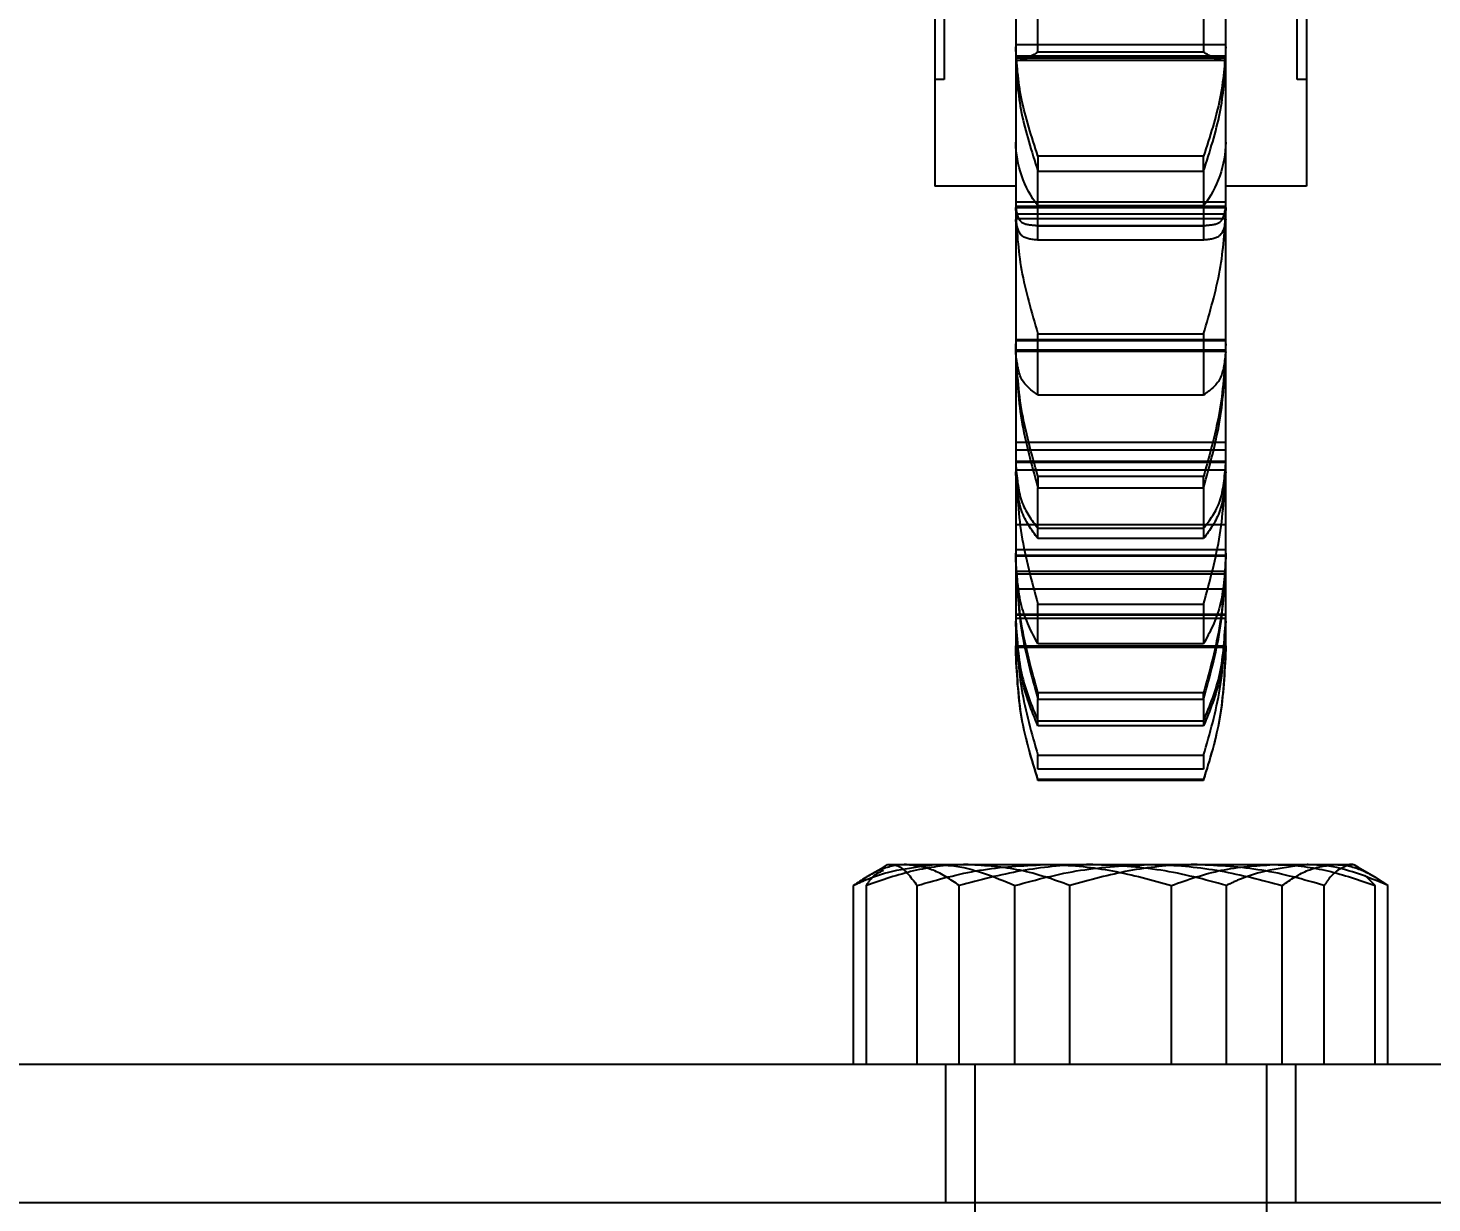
# Model space of a CAD drawing. Header units: metres. Extents: x 0 to 63075, y 0 to 44550.
# Drawn here: x 40773.76 to 40821.94, y 16290.14 to 16330.46 of the extents above; entities that cross this region are included whole.
import ezdxf

# ---------------------------------------------------------------- set-up
doc = ezdxf.new("R2010")
doc.units = ezdxf.units.M
doc.header["$LTSCALE"] = 75
doc.linetypes.add('HIDDEN2', pattern=[4.7625, 3.175, -1.5875])
for name, color, linetype in [('SDM', 7, 'Continuous'), ('SL4', 4, 'Continuous'), ('ST1', 7, 'HIDDEN2')]:
    doc.layers.add(name, color=color, linetype=linetype)
doc.styles.add('ROMANS', font='ROMANS.SHX')
doc.dimstyles.new('75___1-75', dxfattribs={"dimscale": 75, "dimtxt": 2.5, "dimasz": 2, "dimexe": 1.5, "dimexo": 1, "dimgap": 0.5, "dimtad": 1, "dimdec": 0, "dimzin": 12, "dimtxsty": 'ROMANS', "dimcen": 0, "dimclrd": 256, "dimclre": 256, "dimclrt": 3, "dimazin": 3, "dimtfac": 1, "dimtdec": 0, "dimtmove": 0, "dimatfit": 0, "dimfxl": 1, "dimlwd": -1, "dimlwe": -1, "dimarcsym": 0})

# ---------------------------------------------------------------- blocks, each defined once
blk = doc.blocks.new('*D36')
at = {"layer": 'Defpoints', "color": 0, "transparency": 16777216}
for p in [(40691.256, 16728.439), (43023.918, 16728.439), (40843.493, 16285.374)]:
    blk.add_point(p, dxfattribs=at)
at = {"layer": 'SDM', "transparency": 16777216}
for p, q in [((43023.918, 16878.439), (43023.918, 17585.582)), ((40766.256, 16728.439), (43136.418, 16728.439)), ((43023.918, 16285.374), (43023.918, 16728.439)), ((40918.493, 16285.374), (43136.418, 16285.374)), ((43023.918, 16135.374), (43023.918, 15985.374))]:
    blk.add_line(p, q, dxfattribs=at)
for points in [[(42998.918, 16878.439), (43048.918, 16878.439), (43023.918, 16728.439)], [(42998.918, 16135.374), (43048.918, 16135.374), (43023.918, 16285.374)]]:
    blk.add_solid(points, dxfattribs=at)
at = {"layer": 'SDM', "color": 3, "transparency": 16777216, "insert": (42892.668, 17307.01), "char_height": 187.5, "attachment_point": 5, "rotation": 90, "style": 'ROMANS'}
blk.add_mtext('443', dxfattribs=at)
blk = doc.blocks.new('A$C3224c420')
at = {"layer": 'SL4'}
blk.add_line((50.763, 1350), (335.238, 1350), dxfattribs=at)
at = {"layer": 'ST1'}
for p, q in [((76.944, 1388.561), (76.944, 1396.401)), ((89.056, 1396.401), (89.056, 1388.561)), ((79.395, 1389.303), (79.395, 1394.911)), ((86.605, 1394.911), (86.605, 1389.303)), ((76.625, 1394.546), (76.625, 1384.896)), ((89.375, 1394.546), (89.375, 1384.896)), ((80.157, 1392.077), (80.157, 1389.499)), ((85.843, 1389.499), (85.843, 1392.077)), ((86.605, 1389.769), (79.395, 1389.769)), ((79.393, 1389.22), (86.608, 1389.22)), ((79.395, 1389.214), (79.395, 1389.38)), ((86.605, 1389.38), (79.395, 1389.38)), ((86.605, 1389.352), (79.395, 1389.352)), ((86.605, 1389.303), (79.395, 1389.303)), ((79.395, 1389.214), (79.395, 1389.303)), ((79.395, 1386.413), (79.395, 1389.214)), ((80.157, 1389.499), (85.843, 1389.499)), ((86.605, 1389.303), (86.605, 1389.214)), ((86.605, 1389.214), (86.605, 1386.413)), ((76.625, 1388.561), (76.944, 1388.561)), ((89.056, 1388.561), (89.375, 1388.561)), ((79.395, 1383.755), (79.395, 1386.413)), ((86.605, 1386.413), (86.605, 1383.755)), ((80.157, 1385.415), (80.157, 1385.925)), ((80.157, 1385.925), (85.843, 1385.925)), ((85.843, 1385.925), (85.843, 1385.415)), ((80.157, 1385.415), (80.157, 1384.22)), ((85.843, 1385.415), (80.157, 1385.415)), ((85.843, 1384.22), (85.843, 1385.415)), ((76.625, 1384.896), (79.395, 1384.896)), ((86.605, 1384.896), (89.375, 1384.896)), ((86.605, 1384.358), (79.395, 1384.358)), ((86.605, 1384.215), (79.395, 1384.215)), ((80.157, 1384.22), (85.843, 1384.22)), ((80.157, 1384.22), (80.157, 1383.049)), ((85.843, 1383.049), (85.843, 1384.22)), ((86.605, 1384.17), (79.395, 1384.17)), ((79.395, 1384.067), (79.395, 1384.17)), ((79.395, 1384.17), (79.395, 1384.067)), ((86.605, 1383.952), (79.395, 1383.952)), ((86.605, 1383.795), (79.395, 1383.795)), ((79.395, 1379.239), (79.395, 1383.755)), ((86.605, 1384.17), (86.605, 1384.067)), ((86.605, 1384.067), (86.605, 1384.17)), ((86.605, 1383.755), (86.605, 1379.239)), ((80.073, 1383.536), (85.927, 1383.536)), ((85.843, 1383.54), (80.157, 1383.54)), ((80.157, 1383.049), (85.843, 1383.049)), ((86.605, 1379.643), (79.395, 1379.643)), ((86.605, 1379.603), (79.395, 1379.603)), ((80.157, 1379.833), (80.157, 1377.732)), ((85.843, 1379.833), (80.157, 1379.833)), ((85.843, 1377.732), (85.843, 1379.833)), ((86.605, 1379.277), (79.395, 1379.277)), ((79.395, 1379.218), (79.395, 1379.277)), ((86.605, 1379.239), (79.395, 1379.239)), ((79.395, 1379.123), (79.395, 1379.239)), ((79.395, 1375.09), (79.395, 1379.123)), ((86.605, 1379.123), (86.605, 1379.277)), ((86.605, 1379.239), (86.605, 1379.123)), ((86.605, 1379.123), (86.605, 1375.09)), ((80.157, 1377.732), (85.843, 1377.732)), ((86.605, 1376.118), (79.395, 1376.118)), ((86.605, 1375.853), (79.395, 1375.853)), ((86.605, 1375.463), (79.395, 1375.463)), ((86.605, 1375.431), (79.395, 1375.431)), ((86.605, 1375.169), (79.395, 1375.169)), ((79.395, 1372.215), (79.395, 1375.09)), ((86.605, 1375.09), (86.605, 1372.215)), ((80.157, 1374.551), (80.157, 1374.938)), ((80.157, 1374.938), (85.843, 1374.938)), ((85.843, 1374.938), (85.843, 1374.551)), ((85.843, 1374.551), (80.157, 1374.551)), ((80.157, 1374.551), (80.157, 1372.803)), ((85.843, 1372.803), (85.843, 1374.551)), ((86.605, 1373.288), (79.395, 1373.288)), ((85.843, 1373.16), (80.157, 1373.16)), ((80.157, 1372.803), (85.843, 1372.803)), ((86.605, 1372.433), (79.395, 1372.433)), ((79.395, 1372.238), (79.395, 1372.143)), ((86.605, 1372.238), (79.395, 1372.238)), ((79.395, 1372.143), (79.395, 1372.238)), ((86.605, 1372.215), (79.395, 1372.215)), ((79.395, 1372.086), (79.395, 1372.215)), ((86.605, 1372.215), (86.605, 1372.086)), ((79.395, 1369.965), (79.395, 1372.086)), ((86.605, 1372.086), (86.605, 1369.965)), ((86.605, 1371.684), (79.395, 1371.684)), ((86.605, 1371.592), (79.395, 1371.592)), ((86.605, 1371.081), (79.395, 1371.081)), ((85.843, 1370.557), (80.157, 1370.557)), ((80.157, 1370.557), (80.157, 1369.186)), ((85.843, 1369.186), (85.843, 1370.557)), ((86.605, 1370.206), (79.395, 1370.206)), ((86.605, 1370.191), (79.395, 1370.191)), ((86.605, 1370.074), (79.395, 1370.074)), ((79.395, 1369.078), (79.395, 1369.965)), ((86.605, 1369.965), (86.605, 1369.078)), ((79.395, 1369.124), (79.395, 1368.997)), ((86.605, 1369.124), (79.395, 1369.124)), ((86.605, 1369.082), (79.395, 1369.082)), ((86.605, 1369.078), (79.395, 1369.078)), ((79.395, 1368.951), (79.395, 1369.078)), ((79.395, 1368.833), (79.395, 1368.951)), ((80.157, 1369.186), (85.843, 1369.186)), ((86.605, 1368.997), (86.605, 1369.124)), ((86.605, 1369.078), (86.605, 1368.951)), ((86.605, 1368.951), (86.605, 1368.833)), ((80.157, 1367.293), (80.157, 1367.509)), ((80.157, 1367.509), (85.843, 1367.509)), ((85.843, 1367.509), (85.843, 1367.293)), ((85.843, 1367.293), (80.157, 1367.293)), ((80.157, 1367.293), (80.157, 1366.373)), ((85.843, 1366.373), (85.843, 1367.293)), ((85.843, 1366.552), (80.157, 1366.552)), ((80.157, 1366.373), (85.843, 1366.373)), ((80.157, 1365.368), (80.157, 1364.892)), ((85.843, 1365.368), (80.157, 1365.368)), ((85.843, 1364.892), (85.843, 1365.368)), ((80.157, 1364.892), (85.843, 1364.892)), ((80.157, 1364.515), (80.157, 1364.535)), ((80.157, 1364.535), (85.843, 1364.535)), ((85.843, 1364.515), (80.157, 1364.515)), ((80.157, 1364.515), (80.157, 1364.5)), ((80.157, 1364.5), (85.843, 1364.5)), ((85.843, 1364.535), (85.843, 1364.515)), ((85.843, 1364.5), (85.843, 1364.515)), ((75, 1361.612), (74.854, 1361.528)), ((75.143, 1361.612), (75, 1361.612)), ((80.377, 1361.612), (75.143, 1361.612)), ((88.234, 1361.612), (80.377, 1361.612)), ((91, 1361.612), (88.234, 1361.612)), ((91.146, 1361.528), (91, 1361.612)), ((74.273, 1360.898), (74.611, 1361.235)), ((74.854, 1361.528), (74.287, 1361.201)), ((91.713, 1361.201), (91.146, 1361.528)), ((73.829, 1354.762), (73.829, 1360.898)), ((74.273, 1354.762), (74.273, 1360.898)), ((76.014, 1354.762), (76.014, 1360.898)), ((77.457, 1354.762), (77.457, 1360.898)), ((79.371, 1354.762), (79.371, 1360.898)), ((81.259, 1354.762), (81.259, 1360.898)), ((84.741, 1354.762), (84.741, 1360.898)), ((86.629, 1354.762), (86.629, 1360.898)), ((88.543, 1354.762), (88.543, 1360.898)), ((89.986, 1354.762), (89.986, 1360.898)), ((91.727, 1354.762), (91.727, 1360.898)), ((92.171, 1354.762), (92.171, 1360.898)), ((123.235, 1354.762), (60.997, 1354.762)), ((77, 1354.762), (77, 1350)), ((78, 1354.762), (78, 1325.59)), ((88, 1325.59), (88, 1354.762)), ((89, 1350), (89, 1354.762))]:
    blk.add_line(p, q, dxfattribs=at)
for centre, start, end in [((83.153, 1386.49), 181.1639, 217.1484), ((82.847, 1386.49), 322.8516, 358.8361)]:
    blk.add_arc(centre, 3.759, start, end, dxfattribs=at)
for points, knots in [([(79.395, 1389.682), (79.433, 1389.104), (79.508, 1387.947), (79.94, 1386.6), (80.157, 1385.925)], [0, 0, 0, 0, 0.499427, 1, 1, 1, 1]), ([(85.843, 1385.925), (86.059, 1386.599), (86.492, 1387.946), (86.567, 1389.104), (86.605, 1389.682)], [0, 0, 0, 0, 0.5003717, 1, 1, 1, 1]), ([(80.157, 1385.415), (79.941, 1386.094), (79.508, 1387.453), (79.433, 1388.627), (79.395, 1389.214)], [0, 0, 0, 0, 0.5001333, 1, 1, 1, 1]), ([(79.551, 1389.254), (79.564, 1389.243), (79.633, 1389.186), (79.922, 1389.358), (80.157, 1389.499)], [0, 0, 0, 0, 0.183122, 1, 1, 1, 1]), ([(85.843, 1389.499), (86.078, 1389.359), (86.366, 1389.186), (86.436, 1389.244), (86.448, 1389.254)], [0, 0, 0, 0, 0.815701, 1, 1, 1, 1]), ([(86.605, 1389.214), (86.567, 1388.628), (86.492, 1387.454), (86.06, 1386.095), (85.843, 1385.415)], [0, 0, 0, 0, 0.499098, 1, 1, 1, 1]), ([(80.073, 1383.559), (79.891, 1383.571), (79.496, 1383.596), (79.43, 1383.974), (79.395, 1384.177)], [0, 0, 0, 0, 0.4599897, 1, 1, 1, 1]), ([(80.157, 1379.833), (79.941, 1380.571), (79.508, 1382.046), (79.433, 1383.394), (79.395, 1384.067)], [0, 0, 0, 0, 0.500513, 1, 1, 1, 1]), ([(79.395, 1383.755), (79.433, 1383.543), (79.508, 1383.117), (79.94, 1383.072), (80.157, 1383.049)], [0, 0, 0, 0, 0.499098, 1, 1, 1, 1]), ([(86.605, 1384.067), (86.567, 1383.394), (86.492, 1382.046), (86.059, 1380.571), (85.843, 1379.833)], [0, 0, 0, 0, 0.49948, 1, 1, 1, 1]), ([(85.843, 1383.049), (86.059, 1383.072), (86.492, 1383.117), (86.567, 1383.543), (86.605, 1383.755)], [0, 0, 0, 0, 0.500133, 1, 1, 1, 1]), ([(86.605, 1384.177), (86.57, 1383.974), (86.504, 1383.596), (86.109, 1383.571), (85.927, 1383.559)], [0, 0, 0, 0, 0.5400023, 1, 1, 1, 1]), ([(79.395, 1379.489), (79.433, 1378.748), (79.508, 1377.264), (79.94, 1375.714), (80.157, 1374.938)], [0, 0, 0, 0, 0.499098, 1, 1, 1, 1]), ([(85.843, 1374.938), (86.059, 1375.713), (86.492, 1377.263), (86.567, 1378.747), (86.605, 1379.489)], [0, 0, 0, 0, 0.500133, 1, 1, 1, 1]), ([(79.395, 1379.218), (79.433, 1378.877), (79.508, 1378.194), (79.941, 1377.886), (80.157, 1377.732)], [0, 0, 0, 0, 0.499464, 1, 1, 1, 1]), ([(80.157, 1374.551), (79.941, 1375.329), (79.508, 1376.883), (79.433, 1378.377), (79.395, 1379.123)], [0, 0, 0, 0, 0.500534, 1, 1, 1, 1]), ([(85.843, 1377.732), (86.059, 1377.886), (86.492, 1378.194), (86.567, 1378.877), (86.605, 1379.218)], [0, 0, 0, 0, 0.500529, 1, 1, 1, 1]), ([(86.605, 1379.123), (86.567, 1378.377), (86.492, 1376.883), (86.059, 1375.329), (85.843, 1374.551)], [0, 0, 0, 0, 0.499459, 1, 1, 1, 1]), ([(80.157, 1373.16), (79.941, 1373.441), (79.508, 1374.003), (79.433, 1374.924), (79.395, 1375.385)], [0, 0, 0, 0, 0.5002609, 1, 1, 1, 1]), ([(80.157, 1370.557), (79.941, 1371.349), (79.508, 1372.93), (79.433, 1374.516), (79.395, 1375.308)], [0, 0, 0, 0, 0.500372, 1, 1, 1, 1]), ([(79.395, 1375.09), (79.433, 1374.62), (79.508, 1373.679), (79.94, 1373.096), (80.157, 1372.803)], [0, 0, 0, 0, 0.499124, 1, 1, 1, 1]), ([(86.605, 1375.385), (86.567, 1374.925), (86.492, 1374.003), (86.06, 1373.441), (85.843, 1373.16)], [0, 0, 0, 0, 0.499419, 1, 1, 1, 1]), ([(86.605, 1375.308), (86.567, 1374.516), (86.492, 1372.931), (86.06, 1371.349), (85.843, 1370.557)], [0, 0, 0, 0, 0.499427, 1, 1, 1, 1]), ([(85.843, 1372.803), (86.059, 1373.095), (86.492, 1373.679), (86.567, 1374.62), (86.605, 1375.09)], [0, 0, 0, 0, 0.500152, 1, 1, 1, 1]), ([(79.395, 1372.305), (79.433, 1371.49), (79.508, 1369.858), (79.94, 1368.293), (80.157, 1367.509)], [0, 0, 0, 0, 0.4994185, 1, 1, 1, 1]), ([(85.843, 1367.509), (86.059, 1368.292), (86.492, 1369.857), (86.567, 1371.489), (86.605, 1372.305)], [0, 0, 0, 0, 0.500261, 1, 1, 1, 1]), ([(79.395, 1372.143), (79.433, 1371.568), (79.508, 1370.416), (79.941, 1369.596), (80.157, 1369.186)], [0, 0, 0, 0, 0.499479, 1, 1, 1, 1]), ([(80.157, 1367.293), (79.941, 1368.074), (79.508, 1369.636), (79.433, 1371.27), (79.395, 1372.086)], [0, 0, 0, 0, 0.500513, 1, 1, 1, 1]), ([(85.843, 1369.186), (86.059, 1369.596), (86.492, 1370.416), (86.567, 1371.568), (86.605, 1372.143)], [0, 0, 0, 0, 0.500514, 1, 1, 1, 1]), ([(86.605, 1372.086), (86.567, 1371.27), (86.492, 1369.636), (86.059, 1368.074), (85.843, 1367.293)], [0, 0, 0, 0, 0.49948, 1, 1, 1, 1]), ([(80.157, 1366.552), (79.941, 1367.069), (79.508, 1368.103), (79.433, 1369.433), (79.395, 1370.097)], [0, 0, 0, 0, 0.500133, 1, 1, 1, 1]), ([(80.157, 1365.368), (79.941, 1366.117), (79.508, 1367.615), (79.433, 1369.246), (79.395, 1370.062)], [0, 0, 0, 0, 0.500133, 1, 1, 1, 1]), ([(79.395, 1369.965), (79.433, 1369.294), (79.508, 1367.951), (79.941, 1366.899), (80.157, 1366.373)], [0, 0, 0, 0, 0.499464, 1, 1, 1, 1]), ([(86.605, 1370.097), (86.567, 1369.434), (86.492, 1368.104), (86.06, 1367.07), (85.843, 1366.552)], [0, 0, 0, 0, 0.499098, 1, 1, 1, 1]), ([(86.605, 1370.062), (86.567, 1369.248), (86.492, 1367.616), (86.06, 1366.118), (85.843, 1365.368)], [0, 0, 0, 0, 0.499098, 1, 1, 1, 1]), ([(85.843, 1366.373), (86.059, 1366.899), (86.492, 1367.951), (86.567, 1369.294), (86.605, 1369.965)], [0, 0, 0, 0, 0.500529, 1, 1, 1, 1]), ([(79.395, 1368.997), (79.433, 1368.207), (79.508, 1366.624), (79.941, 1365.231), (80.157, 1364.535)], [0, 0, 0, 0, 0.499479, 1, 1, 1, 1]), ([(80.157, 1364.515), (79.941, 1365.206), (79.508, 1366.587), (79.433, 1368.164), (79.395, 1368.951)], [0, 0, 0, 0, 0.500372, 1, 1, 1, 1]), ([(85.843, 1364.535), (86.059, 1365.231), (86.492, 1366.624), (86.567, 1368.207), (86.605, 1368.997)], [0, 0, 0, 0, 0.500514, 1, 1, 1, 1]), ([(86.605, 1368.951), (86.567, 1368.164), (86.492, 1366.587), (86.06, 1365.206), (85.843, 1364.515)], [0, 0, 0, 0, 0.499427, 1, 1, 1, 1]), ([(73.829, 1360.898), (74.547, 1361.196), (75.461, 1361.574), (76.399, 1361.606), (76.6, 1361.612)], [0, 0, 0, 0, 0.785622, 1, 1, 1, 1]), ([(75.643, 1361.612), (75.6, 1361.612), (75.274, 1361.605), (74.66, 1361.449), (74.108, 1361.083), (73.829, 1360.898)], [0, 0, 0, 0, 0.070086, 0.530782, 1, 1, 1, 1]), ([(77.766, 1361.612), (77.683, 1361.612), (77.056, 1361.605), (75.874, 1361.449), (74.81, 1361.083), (74.273, 1360.898)], [0, 0, 0, 0, 0.0700858, 0.5307822, 1, 1, 1, 1]), ([(74.859, 1361.482), (74.891, 1361.518), (74.984, 1361.623), (75.08, 1361.617), (75.143, 1361.612)], [0, 0, 0, 0, 0.338112, 1, 1, 1, 1]), ([(75.143, 1361.612), (75.382, 1361.518), (75.677, 1361.4), (75.96, 1360.978), (76.014, 1360.898)], [0, 0, 0, 0, 0.811304, 1, 1, 1, 1]), ([(77.457, 1360.898), (77.163, 1361.098), (76.568, 1361.501), (75.953, 1361.575), (75.643, 1361.612)], [0, 0, 0, 0, 0.495458, 1, 1, 1, 1]), ([(76.014, 1360.898), (76.722, 1361.098), (78.153, 1361.501), (79.631, 1361.575), (80.377, 1361.612)], [0, 0, 0, 0, 0.495458, 1, 1, 1, 1]), ([(76.6, 1361.612), (77.361, 1361.518), (78.299, 1361.4), (79.201, 1360.978), (79.371, 1360.898)], [0, 0, 0, 0, 0.811304, 1, 1, 1, 1]), ([(82.043, 1361.612), (81.934, 1361.612), (81.111, 1361.605), (79.559, 1361.449), (78.162, 1361.083), (77.457, 1360.898)], [0, 0, 0, 0, 0.070086, 0.530782, 1, 1, 1, 1]), ([(81.259, 1360.898), (80.692, 1361.098), (79.547, 1361.501), (78.363, 1361.575), (77.766, 1361.612)], [0, 0, 0, 0, 0.495458, 1, 1, 1, 1]), ([(79.371, 1360.898), (80.116, 1361.098), (81.619, 1361.501), (83.173, 1361.575), (83.957, 1361.612)], [0, 0, 0, 0, 0.495458, 1, 1, 1, 1]), ([(80.377, 1361.612), (80.481, 1361.612), (81.264, 1361.605), (82.741, 1361.449), (84.07, 1361.083), (84.741, 1360.898)], [0, 0, 0, 0, 0.070086, 0.530782, 1, 1, 1, 1]), ([(85.623, 1361.612), (85.519, 1361.612), (84.736, 1361.605), (83.259, 1361.449), (81.93, 1361.083), (81.259, 1360.898)], [0, 0, 0, 0, 0.070086, 0.530782, 1, 1, 1, 1]), ([(86.629, 1360.898), (85.884, 1361.098), (84.381, 1361.501), (82.827, 1361.575), (82.043, 1361.612)], [0, 0, 0, 0, 0.495458, 1, 1, 1, 1]), ([(83.957, 1361.612), (84.066, 1361.612), (84.889, 1361.605), (86.441, 1361.449), (87.838, 1361.083), (88.543, 1360.898)], [0, 0, 0, 0, 0.070086, 0.530782, 1, 1, 1, 1]), ([(84.741, 1360.898), (85.308, 1361.098), (86.453, 1361.501), (87.637, 1361.575), (88.234, 1361.612)], [0, 0, 0, 0, 0.495458, 1, 1, 1, 1]), ([(89.986, 1360.898), (89.278, 1361.098), (87.847, 1361.501), (86.369, 1361.575), (85.623, 1361.612)], [0, 0, 0, 0, 0.495458, 1, 1, 1, 1]), ([(89.4, 1361.612), (89.199, 1361.606), (88.261, 1361.574), (87.347, 1361.196), (86.629, 1360.898)], [0, 0, 0, 0, 0.214378, 1, 1, 1, 1]), ([(88.234, 1361.612), (88.317, 1361.612), (88.944, 1361.605), (90.126, 1361.449), (91.19, 1361.083), (91.727, 1360.898)], [0, 0, 0, 0, 0.0700858, 0.5307822, 1, 1, 1, 1]), ([(88.543, 1360.898), (88.837, 1361.098), (89.432, 1361.501), (90.047, 1361.575), (90.357, 1361.612)], [0, 0, 0, 0, 0.495458, 1, 1, 1, 1]), ([(92.171, 1360.898), (92.001, 1360.978), (91.099, 1361.4), (90.161, 1361.518), (89.4, 1361.612)], [0, 0, 0, 0, 0.188696, 1, 1, 1, 1]), ([(90.857, 1361.612), (90.794, 1361.606), (90.499, 1361.574), (90.212, 1361.196), (89.986, 1360.898)], [0, 0, 0, 0, 0.214378, 1, 1, 1, 1]), ([(90.357, 1361.612), (90.4, 1361.612), (90.726, 1361.605), (91.34, 1361.449), (91.892, 1361.083), (92.171, 1360.898)], [0, 0, 0, 0, 0.070086, 0.530782, 1, 1, 1, 1]), ([(91.727, 1360.898), (91.674, 1360.979), (91.483, 1361.271), (91.284, 1361.356), (91.141, 1361.418)], [0, 0, 0, 0, 0.279718, 1, 1, 1, 1])]:
    blk.add_open_spline(points, degree=3, knots=knots, dxfattribs=at)

msp = doc.modelspace()

# ---------------------------------------------------------------- block references
at = {"layer": 'SDM', "xscale": -1}
msp.add_blockref('A$C3224c420', (40894.255, 14940.137), dxfattribs=at)

# ---------------------------------------------------------------- dimensions: what is measured, and where the dimension line sits
at = {"layer": 'SDM'}
dim = msp.add_linear_dim(base=(43023.918, 16728.439), p1=(40843.493, 16285.374), p2=(40691.256, 16728.439), angle=90, dimstyle='75___1-75', dxfattribs=at)
dim.commit()
dim.dimension.update_dxf_attribs({"geometry": '*D36', "text_midpoint": (42892.668, 17307.01)})

doc.saveas('drawing.dxf')
